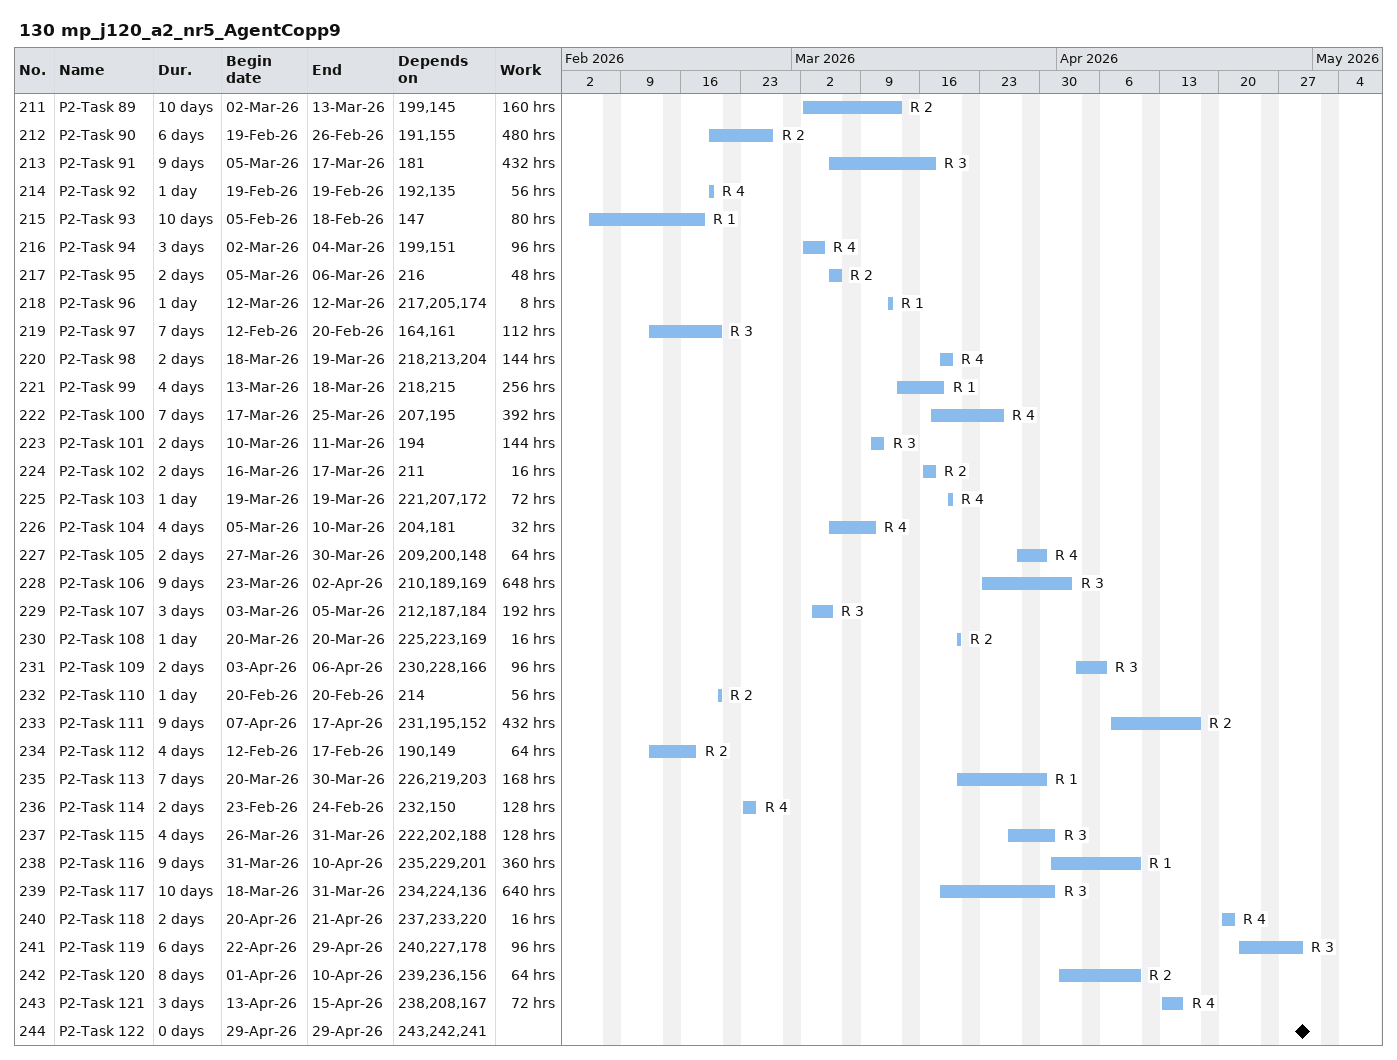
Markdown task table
130 mp_j120_a2_nr5_AgentCopp9

| ID | Task | Duration | Start | Finish | Predecessors | Resources | Work (h) |
|---|---|---|---|---|---|---|---|
| 211 | P2-Task 89 | 10d | 2026-03-02 | 2026-03-13 | 199, 145 | R 2 | 160 |
| 212 | P2-Task 90 | 6d | 2026-02-19 | 2026-02-26 | 191, 155 | R 2 | 480 |
| 213 | P2-Task 91 | 9d | 2026-03-05 | 2026-03-17 | 181 | R 3 | 432 |
| 214 | P2-Task 92 | 1d | 2026-02-19 | 2026-02-19 | 192, 135 | R 4 | 56 |
| 215 | P2-Task 93 | 10d | 2026-02-05 | 2026-02-18 | 147 | R 1 | 80 |
| 216 | P2-Task 94 | 3d | 2026-03-02 | 2026-03-04 | 199, 151 | R 4 | 96 |
| 217 | P2-Task 95 | 2d | 2026-03-05 | 2026-03-06 | 216 | R 2 | 48 |
| 218 | P2-Task 96 | 1d | 2026-03-12 | 2026-03-12 | 217, 205, 174 | R 1 | 8 |
| 219 | P2-Task 97 | 7d | 2026-02-12 | 2026-02-20 | 164, 161 | R 3 | 112 |
| 220 | P2-Task 98 | 2d | 2026-03-18 | 2026-03-19 | 218, 213, 204 | R 4 | 144 |
| 221 | P2-Task 99 | 4d | 2026-03-13 | 2026-03-18 | 218, 215 | R 1 | 256 |
| 222 | P2-Task 100 | 7d | 2026-03-17 | 2026-03-25 | 207, 195 | R 4 | 392 |
| 223 | P2-Task 101 | 2d | 2026-03-10 | 2026-03-11 | 194 | R 3 | 144 |
| 224 | P2-Task 102 | 2d | 2026-03-16 | 2026-03-17 | 211 | R 2 | 16 |
| 225 | P2-Task 103 | 1d | 2026-03-19 | 2026-03-19 | 221, 207, 172 | R 4 | 72 |
| 226 | P2-Task 104 | 4d | 2026-03-05 | 2026-03-10 | 204, 181 | R 4 | 32 |
| 227 | P2-Task 105 | 2d | 2026-03-27 | 2026-03-30 | 209, 200, 148 | R 4 | 64 |
| 228 | P2-Task 106 | 9d | 2026-03-23 | 2026-04-02 | 210, 189, 169 | R 3 | 648 |
| 229 | P2-Task 107 | 3d | 2026-03-03 | 2026-03-05 | 212, 187, 184 | R 3 | 192 |
| 230 | P2-Task 108 | 1d | 2026-03-20 | 2026-03-20 | 225, 223, 169 | R 2 | 16 |
| 231 | P2-Task 109 | 2d | 2026-04-03 | 2026-04-06 | 230, 228, 166 | R 3 | 96 |
| 232 | P2-Task 110 | 1d | 2026-02-20 | 2026-02-20 | 214 | R 2 | 56 |
| 233 | P2-Task 111 | 9d | 2026-04-07 | 2026-04-17 | 231, 195, 152 | R 2 | 432 |
| 234 | P2-Task 112 | 4d | 2026-02-12 | 2026-02-17 | 190, 149 | R 2 | 64 |
| 235 | P2-Task 113 | 7d | 2026-03-20 | 2026-03-30 | 226, 219, 203 | R 1 | 168 |
| 236 | P2-Task 114 | 2d | 2026-02-23 | 2026-02-24 | 232, 150 | R 4 | 128 |
| 237 | P2-Task 115 | 4d | 2026-03-26 | 2026-03-31 | 222, 202, 188 | R 3 | 128 |
| 238 | P2-Task 116 | 9d | 2026-03-31 | 2026-04-10 | 235, 229, 201 | R 1 | 360 |
| 239 | P2-Task 117 | 10d | 2026-03-18 | 2026-03-31 | 234, 224, 136 | R 3 | 640 |
| 240 | P2-Task 118 | 2d | 2026-04-20 | 2026-04-21 | 237, 233, 220 | R 4 | 16 |
| 241 | P2-Task 119 | 6d | 2026-04-22 | 2026-04-29 | 240, 227, 178 | R 3 | 96 |
| 242 | P2-Task 120 | 8d | 2026-04-01 | 2026-04-10 | 239, 236, 156 | R 2 | 64 |
| 243 | P2-Task 121 | 3d | 2026-04-13 | 2026-04-15 | 238, 208, 167 | R 4 | 72 |
| 244 | P2-Task 122 | 0d | 2026-04-29 | 2026-04-29 | 243, 242, 241 |  |  |
